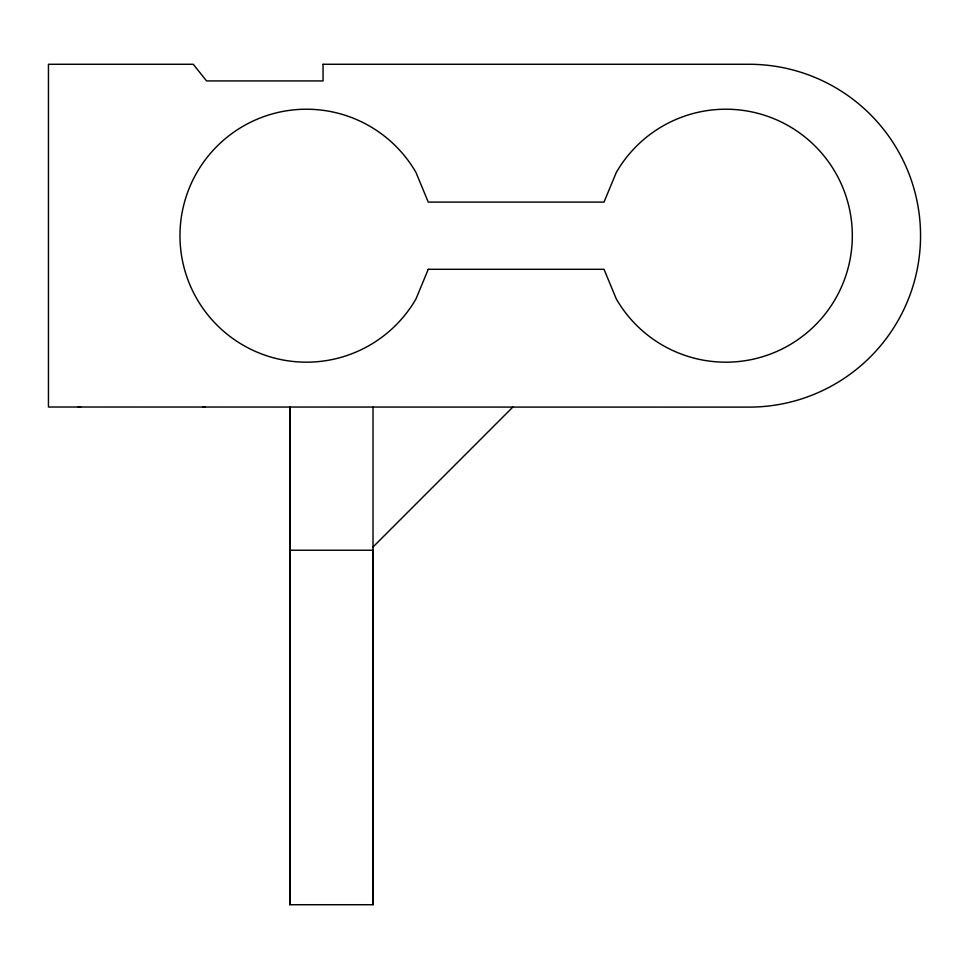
<?xml version="1.0" encoding="UTF-8"?>
<svg xmlns="http://www.w3.org/2000/svg" width="969" height="969" viewBox="0 0 969 969"><rect width="100%" height="100%" fill="white"/><g stroke="black" fill="none" stroke-linecap="round" stroke-linejoin="round"><path stroke-width="1.45" d="M289.804 904.719L289.816 407.065L289.804 904.719L373.017 904.719L373.017 407.125M373.017 546.976L512.807 407.113M289.816 550.222L373.017 550.222L373.017 904.719M323.052 64.281L323.052 80.924L206.554 80.924L193.243 64.281L48.45 64.281L48.45 407.016L749.134 407.113A171.416 171.416 0 0 0 920.55 235.697A171.416 171.416 0 0 0 749.134 64.281L323.052 64.281M428.262 269.297L415.98 298.937A126.479 126.479 0 0 1 225.147 332.585A126.479 126.479 0 0 1 225.147 138.809A126.479 126.479 0 0 1 415.98 172.458L428.262 202.097L604.014 202.097L616.296 172.458A126.479 126.479 0 0 1 807.141 138.809A126.479 126.479 0 0 1 807.141 332.585A126.479 126.479 0 0 1 616.296 298.937L604.014 269.297L428.262 269.297M80.56 407.016L78.404 407.016L80.56 407.016M204.883 407.053L202.739 407.053L204.883 407.053"/></g></svg>
